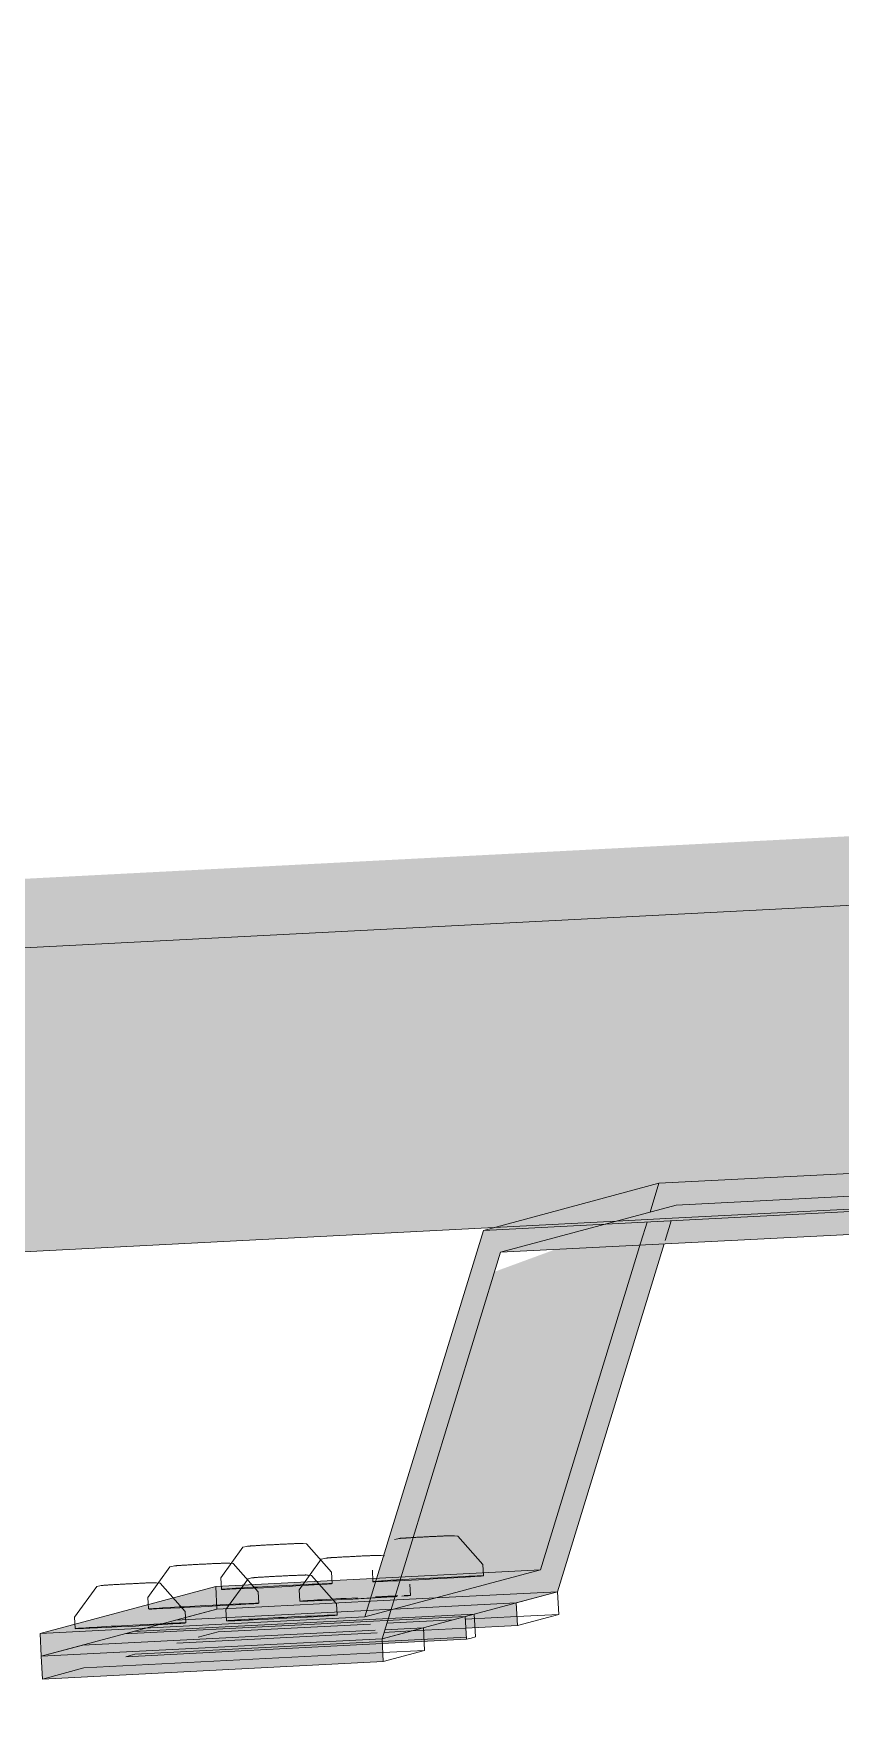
# Model space of a CAD drawing. Header units: millimetres. Extents: x 632 to 645312, y -3890 to 22200.
# Drawn here: x 582415.4 to 582521.7, y 10310.9 to 10531.4 of the extents above; entities that cross this region are included whole.
import ezdxf

# ---------------------------------------------------------------- set-up
doc = ezdxf.new("R2010")
doc.units = ezdxf.units.MM
doc.layers.add('A-270-M_ROOF', color=132, linetype='Continuous', lineweight=13)
doc.layers.add('A-770-ME_FFE_SA', color=91, linetype='Continuous', lineweight=13)

# ---------------------------------------------------------------- blocks, each defined once
blk = doc.blocks.new('Static Line_Sayfa_Metal Deck_Pan Mount - Up to 15 _ pitch - Max 2 Users-1848369-S6_501-SECTION C1')
at = {"layer": 'A-770-ME_FFE_SA', "lineweight": 5, "transparency": 33554432}
for points in [[(4292994.42, 10373.66), (4293138.84, 10381.06), (4293161.98, 10387.27), (4293016.33, 10379.54)], [(4292936.16, 10317.52), (4292981.06, 10319.82), (4292996.67, 10370.77), (4293136.89, 10377.95), (4293157.67, 10328.86), (4293202.57, 10331.16), (4293202.41, 10334.16), (4293159.61, 10331.97), (4293138.84, 10381.06), (4292994.42, 10373.66), (4292978.81, 10322.71), (4292936, 10320.51)], [(4292981.06, 10319.82), (4293004.2, 10326.03), (4293019.81, 10376.98), (4292995.88, 10368.2)], [(4292936, 10320.51), (4292978.81, 10322.71), (4293001.95, 10328.92), (4292959.15, 10326.73)], [(4292992.04, 10322.77), (4292947.14, 10320.47), (4292947.29, 10317.47), (4292992.19, 10319.77)], [(4292953.85, 10322.27), (4292954.01, 10319.27), (4292998.91, 10321.57), (4292998.75, 10324.57)], [(4292936.16, 10317.52), (4292936.31, 10314.52), (4292981.21, 10316.82), (4292981.06, 10319.82)]]:
    blk.add_hatch(color=256, dxfattribs=at).paths.add_polyline_path(points)
at = {"layer": 'A-770-ME_FFE_SA', "lineweight": 5}
for p, q in [((4293138.84, 10381.06), (4292994.42, 10373.66)), ((4293017.56, 10379.87), (4292994.42, 10373.66)), ((4293016.4, 10376.07), (4293017.56, 10379.87)), ((4293017.56, 10379.87), (4293053.36, 10381.7)), ((4292996.67, 10370.77), (4293136.89, 10377.95)), ((4293053.52, 10378.71), (4293019.81, 10376.98)), ((4293019.81, 10376.98), (4292996.67, 10370.77)), ((4292994.42, 10373.66), (4292978.81, 10322.71)), ((4293015.18, 10372.11), (4293016, 10374.76)), ((4293019.18, 10374.93), (4293018.39, 10372.34)), ((4293001.95, 10328.92), (4293015.18, 10372.11)), ((4293018.25, 10371.87), (4293004.2, 10326.03)), ((4292981.06, 10319.82), (4292996.67, 10370.77)), ((4292982.7, 10332.92), (4292983.14, 10333.02)), ((4292983.14, 10333.02), (4292983.3, 10333.04)), ((4292983.3, 10333.04), (4292983.39, 10333.05)), ((4292983.39, 10333.05), (4292983.46, 10333.06)), ((4292983.46, 10333.06), (4292983.52, 10333.07)), ((4292983.52, 10333.07), (4292983.58, 10333.07)), ((4292983.58, 10333.07), (4292983.63, 10333.08)), ((4292983.63, 10333.08), (4292983.69, 10333.08)), ((4292983.69, 10333.08), (4292983.75, 10333.09)), ((4292983.75, 10333.09), (4292983.81, 10333.09)), ((4292983.81, 10333.09), (4292983.88, 10333.09)), ((4292983.88, 10333.09), (4292983.95, 10333.1)), ((4292983.95, 10333.1), (4292984.02, 10333.1)), ((4292984.02, 10333.1), (4292984.1, 10333.11)), ((4292984.1, 10333.11), (4292984.18, 10333.11)), ((4292984.18, 10333.11), (4292984.26, 10333.12)), ((4292984.26, 10333.12), (4292984.35, 10333.13)), ((4292984.35, 10333.13), (4292984.44, 10333.13)), ((4292984.44, 10333.13), (4292984.54, 10333.14)), ((4292984.54, 10333.14), (4292984.64, 10333.14)), ((4292984.64, 10333.14), (4292984.74, 10333.15)), ((4292984.74, 10333.15), (4292984.85, 10333.15)), ((4292984.85, 10333.15), (4292984.96, 10333.16)), ((4292984.96, 10333.16), (4292985.07, 10333.17)), ((4292985.3, 10333.18), (4292985.42, 10333.19)), ((4292985.42, 10333.19), (4292985.54, 10333.19)), ((4292985.54, 10333.19), (4292985.66, 10333.2)), ((4292985.66, 10333.2), (4292985.79, 10333.21)), ((4292985.79, 10333.21), (4292985.91, 10333.21)), ((4292985.91, 10333.21), (4292986.04, 10333.22)), ((4292986.04, 10333.22), (4292986.17, 10333.23)), ((4292986.17, 10333.23), (4292986.3, 10333.24)), ((4292986.3, 10333.24), (4292986.44, 10333.24)), ((4292986.44, 10333.24), (4292986.57, 10333.25)), ((4292986.57, 10333.25), (4292986.7, 10333.26)), ((4292986.7, 10333.26), (4292986.83, 10333.26)), ((4292986.83, 10333.26), (4292986.97, 10333.27)), ((4292986.97, 10333.27), (4292987.01, 10333.27)), ((4292987.04, 10333.27), (4292987.01, 10333.27)), ((4292987.17, 10333.28), (4292987.04, 10333.27)), ((4292987.3, 10333.29), (4292987.17, 10333.28)), ((4292987.44, 10333.29), (4292987.3, 10333.29)), ((4292987.57, 10333.3), (4292987.44, 10333.29)), ((4292987.7, 10333.31), (4292987.57, 10333.3)), ((4292987.82, 10333.31), (4292987.7, 10333.31)), ((4292987.95, 10333.32), (4292987.82, 10333.31)), ((4292988.08, 10333.33), (4292987.95, 10333.32)), ((4292988.2, 10333.33), (4292988.08, 10333.33)), ((4292988.32, 10333.34), (4292988.2, 10333.33)), ((4292988.44, 10333.34), (4292988.32, 10333.34)), ((4292988.56, 10333.35), (4292988.44, 10333.34)), ((4292988.67, 10333.35), (4292988.56, 10333.35)), ((4292988.78, 10333.36), (4292988.67, 10333.35)), ((4292988.89, 10333.36), (4292988.78, 10333.36)), ((4292989, 10333.37), (4292988.89, 10333.36)), ((4292989.1, 10333.37), (4292989, 10333.37)), ((4292989.2, 10333.38), (4292989.1, 10333.37)), ((4292989.3, 10333.38), (4292989.2, 10333.38)), ((4292989.39, 10333.39), (4292989.3, 10333.38)), ((4292989.48, 10333.39), (4292989.39, 10333.39)), ((4292989.56, 10333.39), (4292989.48, 10333.39)), ((4292989.64, 10333.4), (4292989.56, 10333.39)), ((4292989.72, 10333.4), (4292989.64, 10333.4)), ((4292989.79, 10333.4), (4292989.72, 10333.4)), ((4292989.86, 10333.4), (4292989.79, 10333.4)), ((4292989.93, 10333.41), (4292989.86, 10333.4)), ((4292989.99, 10333.41), (4292989.93, 10333.41)), ((4292990.05, 10333.41), (4292989.99, 10333.41)), ((4292990.11, 10333.41), (4292990.05, 10333.41)), ((4292990.16, 10333.41), (4292990.11, 10333.41)), ((4292990.22, 10333.41), (4292990.16, 10333.41)), ((4292990.28, 10333.41), (4292990.22, 10333.41)), ((4292990.35, 10333.41), (4292990.28, 10333.41)), ((4292990.44, 10333.41), (4292990.35, 10333.41)), ((4292990.61, 10333.41), (4292990.44, 10333.41)), ((4292991.05, 10333.35), (4292990.61, 10333.41)), ((4292994.37, 10329.62), (4292991.05, 10333.35)), ((4292981.41, 10330.76), (4292980.96, 10330.82)), ((4292994.44, 10328.12), (4292994.37, 10329.62)), ((4292959.15, 10326.73), (4292980.71, 10327.83)), ((4292959.83, 10327.84), (4292959.91, 10326.34)), ((4292974.49, 10327.1), (4292974.41, 10328.59)), ((4293001.95, 10328.92), (4292978.81, 10322.71)), ((4292979.79, 10328.86), (4292979.87, 10327.37)), ((4292980.71, 10327.83), (4293001.95, 10328.92)), ((4292984.8, 10325.53), (4292984.72, 10327.03)), ((4292959.15, 10326.73), (4292936, 10320.51)), ((4292950.19, 10325.25), (4292950.27, 10323.76)), ((4292959.3, 10323.73), (4292959.15, 10326.73)), ((4292979.57, 10324.77), (4292959.3, 10323.73)), ((4292979.57, 10324.77), (4292959.3, 10323.73)), ((4292964.84, 10324.51), (4292964.76, 10326.01)), ((4292970.14, 10326.28), (4292970.22, 10324.78)), ((4292988.13, 10325.21), (4292979.57, 10324.77)), ((4292988.13, 10325.21), (4292979.57, 10324.77)), ((4292981.06, 10319.82), (4293004.2, 10326.03)), ((4293004.2, 10326.03), (4292988.13, 10325.21)), ((4293004.2, 10326.03), (4292988.13, 10325.21)), ((4292998.75, 10324.57), (4293004.2, 10326.03)), ((4293004.36, 10323.04), (4293004.2, 10326.03)), ((4292978.81, 10322.71), (4292936, 10320.51)), ((4292959.3, 10323.73), (4292936.16, 10317.52)), ((4292940.54, 10322.66), (4292940.62, 10321.17)), ((4292947.14, 10320.47), (4292992.04, 10322.77)), ((4292993.22, 10323.08), (4292948.32, 10320.78)), ((4292959.3, 10323.73), (4292953.85, 10322.27)), ((4292953.85, 10322.27), (4292979.13, 10323.56)), ((4292955.2, 10321.92), (4292955.12, 10323.42)), ((4292960.5, 10323.69), (4292960.58, 10322.19)), ((4292975.15, 10322.94), (4292975.08, 10324.44)), ((4292979.13, 10323.56), (4292982.25, 10323.72)), ((4292982.67, 10323.74), (4292998.75, 10324.57)), ((4292992.04, 10322.77), (4292992.63, 10322.92)), ((4292992.19, 10319.77), (4292992.04, 10322.77)), ((4292992.06, 10322.41), (4292998.85, 10322.75)), ((4292992.63, 10322.92), (4292993.22, 10323.08)), ((4292993.38, 10320.09), (4292993.22, 10323.08)), ((4292998.91, 10321.57), (4292998.75, 10324.57)), ((4292998.85, 10322.75), (4293004.36, 10323.04)), ((4293004.36, 10323.04), (4292998.91, 10321.57)), ((4292936, 10320.51), (4292936.16, 10317.52)), ((4292980.17, 10320.96), (4292941.61, 10318.98)), ((4292947.73, 10320.62), (4292947.14, 10320.47)), ((4292948.32, 10320.78), (4292947.73, 10320.62)), ((4292980.43, 10320.63), (4292954.01, 10319.27)), ((4292956.85, 10320.04), (4292959.46, 10320.74)), ((4292959.46, 10320.74), (4292979.54, 10321.76)), ((4292981.06, 10319.82), (4292986.51, 10321.28)), ((4292984.92, 10320.86), (4292981.32, 10320.67)), ((4292986.51, 10321.28), (4292981.43, 10321.02)), ((4292981.69, 10321.87), (4292990.38, 10322.32)), ((4292992.12, 10321.22), (4292984.92, 10320.86)), ((4292986.66, 10318.29), (4292986.51, 10321.28)), ((4292998.91, 10321.57), (4292992.12, 10321.22)), ((4292936.16, 10317.52), (4292981.06, 10319.82)), ((4292936.16, 10317.52), (4292981.06, 10319.82)), ((4292941.61, 10318.98), (4292936.16, 10317.52)), ((4292981.09, 10319.2), (4292947.29, 10317.47)), ((4292948.48, 10317.79), (4292981.08, 10319.46)), ((4292981.21, 10316.82), (4292981.06, 10319.82)), ((4292981.08, 10319.46), (4292992.18, 10320.03)), ((4292992.19, 10319.77), (4292981.09, 10319.2)), ((4292981.15, 10318), (4292986.66, 10318.29)), ((4292986.66, 10318.29), (4292981.21, 10316.82)), ((4292992.79, 10319.93), (4292992.19, 10319.77)), ((4292993.38, 10320.09), (4292992.79, 10319.93)), ((4292936.31, 10314.52), (4292936.16, 10317.52)), ((4292981.21, 10316.82), (4292936.31, 10314.52)), ((4292936.31, 10314.52), (4292941.76, 10315.99)), ((4292941.76, 10315.99), (4292981.15, 10318)), ((4292947.29, 10317.47), (4292947.89, 10317.63)), ((4292947.89, 10317.63), (4292948.48, 10317.79))]:
    blk.add_line(p, q, dxfattribs=at)
at = {"layer": 'A-770-ME_FFE_SA', "lineweight": 5, "flags": 128}
for points in [[(4292959.83, 10327.84), (4292962.74, 10331.9), (4292963.18, 10332), (4292963.35, 10332.02), (4292963.44, 10332.03), (4292963.51, 10332.04), (4292963.57, 10332.04), (4292963.62, 10332.05), (4292963.68, 10332.05), (4292963.74, 10332.06), (4292963.8, 10332.06), (4292963.86, 10332.07), (4292963.92, 10332.07), (4292963.99, 10332.08), (4292964.07, 10332.08), (4292964.14, 10332.09), (4292964.22, 10332.09), (4292964.31, 10332.1), (4292964.4, 10332.1), (4292964.49, 10332.11), (4292964.58, 10332.11), (4292964.68, 10332.12), (4292964.79, 10332.13), (4292964.89, 10332.13), (4292965, 10332.14), (4292965.11, 10332.15), (4292965.23, 10332.15), (4292965.34, 10332.16), (4292965.46, 10332.17), (4292965.58, 10332.17), (4292965.71, 10332.18), (4292965.83, 10332.19), (4292965.96, 10332.19), (4292966.09, 10332.2), (4292966.22, 10332.21), (4292966.35, 10332.21), (4292966.48, 10332.22), (4292966.61, 10332.23), (4292966.74, 10332.23), (4292966.88, 10332.24), (4292967.01, 10332.25), (4292967.06, 10332.25)], [(4292974.41, 10328.59), (4292971.1, 10332.33), (4292970.65, 10332.38), (4292970.49, 10332.39), (4292970.39, 10332.39), (4292970.32, 10332.39), (4292970.26, 10332.39), (4292970.21, 10332.39), (4292970.15, 10332.39), (4292970.09, 10332.39), (4292970.03, 10332.39), (4292969.97, 10332.38), (4292969.91, 10332.38), (4292969.84, 10332.38), (4292969.76, 10332.38), (4292969.69, 10332.37), (4292969.6, 10332.37), (4292969.52, 10332.37), (4292969.43, 10332.36), (4292969.34, 10332.36), (4292969.24, 10332.35), (4292969.14, 10332.35), (4292969.04, 10332.35), (4292968.94, 10332.34), (4292968.83, 10332.34), (4292968.72, 10332.33), (4292968.6, 10332.33), (4292968.49, 10332.32), (4292968.37, 10332.32), (4292968.24, 10332.31), (4292968.12, 10332.3), (4292968, 10332.3), (4292967.87, 10332.29), (4292967.74, 10332.29), (4292967.61, 10332.28), (4292967.48, 10332.27), (4292967.35, 10332.27), (4292967.22, 10332.26), (4292967.08, 10332.25), (4292967.06, 10332.25)], [(4292985.07, 10333.17), (4292985.18, 10333.17), (4292985.3, 10333.18)], [(4292950.19, 10325.25), (4292953.1, 10329.31), (4292953.54, 10329.41), (4292953.7, 10329.43), (4292953.79, 10329.44), (4292953.86, 10329.45), (4292953.92, 10329.46), (4292953.98, 10329.46), (4292954.03, 10329.47), (4292954.09, 10329.47), (4292954.15, 10329.47), (4292954.21, 10329.48), (4292954.28, 10329.48), (4292954.35, 10329.49), (4292954.42, 10329.49), (4292954.5, 10329.5), (4292954.58, 10329.5), (4292954.66, 10329.51), (4292954.75, 10329.51), (4292954.84, 10329.52), (4292954.94, 10329.53), (4292955.04, 10329.53), (4292955.14, 10329.54), (4292955.25, 10329.54), (4292955.35, 10329.55), (4292955.47, 10329.56), (4292955.58, 10329.56), (4292955.7, 10329.57), (4292955.82, 10329.58), (4292955.94, 10329.58), (4292956.06, 10329.59), (4292956.19, 10329.6), (4292956.31, 10329.6), (4292956.44, 10329.61), (4292956.57, 10329.62), (4292956.7, 10329.62), (4292956.83, 10329.63), (4292956.97, 10329.64), (4292957.1, 10329.65), (4292957.23, 10329.65), (4292957.37, 10329.66), (4292957.41, 10329.66)], [(4292964.76, 10326.01), (4292961.45, 10329.74), (4292961, 10329.79), (4292960.84, 10329.8), (4292960.75, 10329.8), (4292960.68, 10329.8), (4292960.62, 10329.8), (4292960.56, 10329.8), (4292960.51, 10329.8), (4292960.45, 10329.8), (4292960.39, 10329.8), (4292960.33, 10329.79), (4292960.26, 10329.79), (4292960.19, 10329.79), (4292960.12, 10329.79), (4292960.04, 10329.78), (4292959.96, 10329.78), (4292959.88, 10329.78), (4292959.79, 10329.77), (4292959.69, 10329.77), (4292959.6, 10329.77), (4292959.5, 10329.76), (4292959.4, 10329.76), (4292959.29, 10329.75), (4292959.18, 10329.75), (4292959.07, 10329.74), (4292958.96, 10329.74), (4292958.84, 10329.73), (4292958.72, 10329.73), (4292958.6, 10329.72), (4292958.48, 10329.71), (4292958.35, 10329.71), (4292958.22, 10329.7), (4292958.1, 10329.7), (4292957.97, 10329.69), (4292957.84, 10329.68), (4292957.7, 10329.68), (4292957.57, 10329.67), (4292957.44, 10329.66), (4292957.41, 10329.66)], [(4292970.14, 10326.28), (4292973.06, 10330.33), (4292973.49, 10330.43), (4292973.66, 10330.45), (4292973.75, 10330.47), (4292973.82, 10330.47), (4292973.88, 10330.48), (4292973.93, 10330.48), (4292973.99, 10330.49), (4292974.05, 10330.49), (4292974.11, 10330.5), (4292974.17, 10330.5), (4292974.23, 10330.51), (4292974.3, 10330.51), (4292974.38, 10330.52), (4292974.45, 10330.52), (4292974.53, 10330.53), (4292974.62, 10330.53), (4292974.71, 10330.54), (4292974.8, 10330.54), (4292974.9, 10330.55), (4292974.99, 10330.55), (4292975.1, 10330.56), (4292975.2, 10330.57), (4292975.31, 10330.57), (4292975.42, 10330.58), (4292975.54, 10330.59), (4292975.65, 10330.59), (4292975.77, 10330.6), (4292975.89, 10330.61), (4292976.02, 10330.61), (4292976.14, 10330.62), (4292976.27, 10330.63), (4292976.4, 10330.63), (4292976.53, 10330.64), (4292976.66, 10330.65), (4292976.79, 10330.65), (4292976.92, 10330.66), (4292977.06, 10330.67), (4292977.19, 10330.67), (4292977.32, 10330.68), (4292977.37, 10330.68)], [(4292980.96, 10330.82), (4292980.8, 10330.82), (4292980.7, 10330.82), (4292980.63, 10330.82), (4292980.57, 10330.82), (4292980.52, 10330.82), (4292980.46, 10330.82), (4292980.4, 10330.82), (4292980.35, 10330.82), (4292980.28, 10330.82), (4292980.22, 10330.81), (4292980.15, 10330.81), (4292980.07, 10330.81), (4292980, 10330.81), (4292979.92, 10330.8), (4292979.83, 10330.8), (4292979.74, 10330.8), (4292979.65, 10330.79), (4292979.56, 10330.79), (4292979.46, 10330.78), (4292979.35, 10330.78), (4292979.25, 10330.77), (4292979.14, 10330.77), (4292979.03, 10330.76), (4292978.91, 10330.76), (4292978.8, 10330.75), (4292978.68, 10330.75), (4292978.56, 10330.74), (4292978.43, 10330.74), (4292978.31, 10330.73), (4292978.18, 10330.72), (4292978.05, 10330.72), (4292977.92, 10330.71), (4292977.79, 10330.71), (4292977.66, 10330.7), (4292977.53, 10330.69), (4292977.39, 10330.69), (4292977.37, 10330.68)], [(4292940.54, 10322.66), (4292943.46, 10326.72), (4292943.89, 10326.82), (4292944.06, 10326.84), (4292944.15, 10326.85), (4292944.22, 10326.86), (4292944.28, 10326.87), (4292944.33, 10326.87), (4292944.39, 10326.88), (4292944.45, 10326.88), (4292944.51, 10326.89), (4292944.57, 10326.89), (4292944.63, 10326.89), (4292944.7, 10326.9), (4292944.78, 10326.9), (4292944.85, 10326.91), (4292944.93, 10326.91), (4292945.02, 10326.92), (4292945.11, 10326.93), (4292945.2, 10326.93), (4292945.29, 10326.94), (4292945.39, 10326.94), (4292945.5, 10326.95), (4292945.6, 10326.95), (4292945.71, 10326.96), (4292945.82, 10326.97), (4292945.94, 10326.97), (4292946.05, 10326.98), (4292946.17, 10326.99), (4292946.29, 10326.99), (4292946.42, 10327), (4292946.54, 10327.01), (4292946.67, 10327.01), (4292946.8, 10327.02), (4292946.93, 10327.03), (4292947.06, 10327.04), (4292947.19, 10327.04), (4292947.32, 10327.05), (4292947.46, 10327.06), (4292947.59, 10327.06), (4292947.72, 10327.07), (4292947.77, 10327.07)], [(4292955.12, 10323.42), (4292951.81, 10327.15), (4292951.36, 10327.21), (4292951.2, 10327.21), (4292951.1, 10327.21), (4292951.03, 10327.21), (4292950.97, 10327.21), (4292950.92, 10327.21), (4292950.86, 10327.21), (4292950.8, 10327.21), (4292950.74, 10327.21), (4292950.68, 10327.21), (4292950.62, 10327.2), (4292950.55, 10327.2), (4292950.47, 10327.2), (4292950.4, 10327.2), (4292950.32, 10327.19), (4292950.23, 10327.19), (4292950.14, 10327.18), (4292950.05, 10327.18), (4292949.95, 10327.18), (4292949.86, 10327.17), (4292949.75, 10327.17), (4292949.65, 10327.16), (4292949.54, 10327.16), (4292949.43, 10327.15), (4292949.31, 10327.15), (4292949.2, 10327.14), (4292949.08, 10327.14), (4292948.96, 10327.13), (4292948.83, 10327.13), (4292948.71, 10327.12), (4292948.58, 10327.11), (4292948.45, 10327.11), (4292948.32, 10327.1), (4292948.19, 10327.09), (4292948.06, 10327.09), (4292947.93, 10327.08), (4292947.79, 10327.07), (4292947.77, 10327.07)], [(4292960.5, 10323.69), (4292963.41, 10327.74), (4292963.85, 10327.84), (4292964.01, 10327.87), (4292964.11, 10327.88), (4292964.17, 10327.88), (4292964.23, 10327.89), (4292964.29, 10327.89), (4292964.35, 10327.9), (4292964.4, 10327.9), (4292964.46, 10327.91), (4292964.52, 10327.91), (4292964.59, 10327.92), (4292964.66, 10327.92), (4292964.73, 10327.93), (4292964.81, 10327.93), (4292964.89, 10327.94), (4292964.97, 10327.94), (4292965.06, 10327.95), (4292965.15, 10327.95), (4292965.25, 10327.96), (4292965.35, 10327.96), (4292965.45, 10327.97), (4292965.56, 10327.98), (4292965.67, 10327.98), (4292965.78, 10327.99), (4292965.89, 10328), (4292966.01, 10328), (4292966.13, 10328.01), (4292966.25, 10328.02), (4292966.37, 10328.02), (4292966.5, 10328.03), (4292966.62, 10328.04), (4292966.75, 10328.04), (4292966.88, 10328.05), (4292967.01, 10328.06), (4292967.15, 10328.06), (4292967.28, 10328.07), (4292967.41, 10328.08), (4292967.54, 10328.09), (4292967.68, 10328.09), (4292967.72, 10328.09)], [(4292975.08, 10324.44), (4292971.76, 10328.18), (4292971.32, 10328.23), (4292971.15, 10328.23), (4292971.06, 10328.24), (4292970.99, 10328.24), (4292970.93, 10328.23), (4292970.87, 10328.23), (4292970.82, 10328.23), (4292970.76, 10328.23), (4292970.7, 10328.23), (4292970.64, 10328.23), (4292970.57, 10328.23), (4292970.5, 10328.22), (4292970.43, 10328.22), (4292970.35, 10328.22), (4292970.27, 10328.21), (4292970.19, 10328.21), (4292970.1, 10328.21), (4292970.01, 10328.2), (4292969.91, 10328.2), (4292969.81, 10328.19), (4292969.71, 10328.19), (4292969.6, 10328.19), (4292969.49, 10328.18), (4292969.38, 10328.18), (4292969.27, 10328.17), (4292969.15, 10328.17), (4292969.03, 10328.16), (4292968.91, 10328.15), (4292968.79, 10328.15), (4292968.66, 10328.14), (4292968.54, 10328.14), (4292968.41, 10328.13), (4292968.28, 10328.12), (4292968.15, 10328.12), (4292968.01, 10328.11), (4292967.88, 10328.1), (4292967.75, 10328.1), (4292967.72, 10328.09)]]:
    blk.add_lwpolyline(points, dxfattribs=at)
at = {"layer": 'A-770-ME_FFE_SA', "lineweight": 5}
for centre, start_param, end_param in [((4292967.2, 10326.72), 4.669918, 7.811511), ((4292987.15, 10327.74), 2.575523, 3.141593), ((4292987.15, 10327.74), 3.141593, 3.622721), ((4292987.15, 10327.74), 3.622721, 4.669918), ((4292987.15, 10327.74), 1.528326, 2.575523), ((4292987.15, 10327.74), 4.669918, 5.717116), ((4292987.15, 10327.74), 0.481128, 1.528326), ((4292987.15, 10327.74), 5.717116, 6.283185), ((4292987.15, 10327.74), 0, 0.481128), ((4292967.2, 10326.72), 1.528326, 4.669918), ((4292977.51, 10325.15), 1.528326, 4.669918), ((4292977.51, 10325.15), 4.669918, 5.080937), ((4292977.51, 10325.15), 5.080937, 5.571207), ((4292977.51, 10325.15), 0.682271, 1.193984), ((4292977.51, 10325.15), 5.717116, 6.283185), ((4292977.51, 10325.15), 0, 0.481128), ((4292957.55, 10324.13), 1.528326, 4.669918), ((4292957.55, 10324.13), 4.669918, 7.811511), ((4292967.87, 10322.57), 1.528326, 4.669918), ((4292967.87, 10322.57), 4.669918, 7.811511), ((4292947.91, 10321.54), 1.528326, 4.669918), ((4292947.91, 10321.54), 4.669918, 7.811511)]:
    blk.add_ellipse(centre, major_axis=(7.29, 0.38), ratio=0.009088, start_param=start_param, end_param=end_param, dxfattribs=at)
blk = doc.blocks.new('25021-APA-ZZ-ZZ-M3-AR-000001_V3_rvt-8-S6_501-SECTION C1')
at = {"layer": 'A-270-M_ROOF', "lineweight": 5, "transparency": 33554432}
h = blk.add_hatch(color=9, dxfattribs=at)
h.paths.add_polyline_path([(4280622.87, 9775.5), (4307676.79, 11171.8), (4307676.79, 11176.34), (4307460.41, 11165.18), (4307416.65, 11167.47), (4280781.26, 9792.78)])
h.paths.add_polyline_path([(4307826.79, 11179.54), (4312657.3, 11428.88), (4312657.3, 11433.41), (4307826.79, 11183.77)])
at = {"layer": 'A-270-M_ROOF', "transparency": 33554432}
h = blk.add_hatch(color=9, dxfattribs=at)
h.paths.add_polyline_path([(4280622.81, 9735.45), (4307676.79, 11131.75), (4307676.79, 11171.8), (4280622.81, 9775.5)])
h.paths.add_polyline_path([(4307826.79, 11139.49), (4312657.3, 11388.8), (4312657.3, 11428.85), (4307826.79, 11179.54)])
at = {"layer": 'A-270-M_ROOF', "lineweight": 5, "transparency": 33554432}
h = blk.add_hatch(color=10, dxfattribs=at)
h.paths.add_polyline_path([(4280622.87, 9735.45), (4307676.79, 11131.75), (4307676.79, 11136.29), (4307460.41, 11125.12), (4307416.65, 11127.42), (4280781.26, 9752.72)])
h.paths.add_polyline_path([(4307826.79, 11139.49), (4312657.3, 11388.82), (4312657.3, 11393.35), (4307826.79, 11143.71)])
at = {"layer": 'A-270-M_ROOF', "lineweight": 5}
h = blk.add_hatch(dxfattribs=at)
h.set_pattern_fill('FP_46', angle=225, style=0, pattern_type=2)
h.set_pattern_definition([(47.955, (4325937.9, -8e-07), (-222.7857, 200.9142), []), (137.955, (4325937.9, -8e-07), (-200.9142, -222.7857), [])])
h.paths.add_polyline_path([(4280622.81, 9615.28), (4307676.79, 11011.58), (4307676.79, 11131.75), (4280622.81, 9735.45), (4280622.81, 9674.19)])
h.paths.add_polyline_path([(4307826.79, 11019.32), (4312657.3, 11268.63), (4312657.3, 11388.8), (4307826.79, 11139.49), (4307826.79, 11062.21)])
at = {"layer": 'A-270-M_ROOF', "color": 53, "lineweight": 5}
for p, q in [((4293044.87, 10416.62), (4280622.81, 9775.5)), ((4293163.02, 10382.67), (4293019.28, 10375.25)), ((4293019.28, 10375.25), (4293163.02, 10382.67)), ((4292995.84, 10374.04), (4280622.81, 9735.45)), ((4280622.81, 9735.45), (4292995.84, 10374.04)), ((4293011.95, 10374.87), (4292995.84, 10374.04)), ((4292995.84, 10374.04), (4293011.95, 10374.87)), ((4293019.28, 10375.25), (4293011.95, 10374.87)), ((4293011.95, 10374.87), (4293019.28, 10375.25))]:
    blk.add_line(p, q, dxfattribs=at)
at = {"layer": 'A-770-ME_FFE_SA', "color": 53, "lineweight": 5}
blk.add_blockref('Static Line_Sayfa_Metal Deck_Pan Mount - Up to 15 _ pitch - Max 2 Users-1848369-S6_501-SECTION C1', (0, 0), dxfattribs=at)

msp = doc.modelspace()

# ---------------------------------------------------------------- block references
at = {"color": 10, "lineweight": 5}
msp.add_blockref('25021-APA-ZZ-ZZ-M3-AR-000001_V3_rvt-8-S6_501-SECTION C1', (-3710519.76, 0), dxfattribs=at)

doc.saveas('drawing.dxf')
